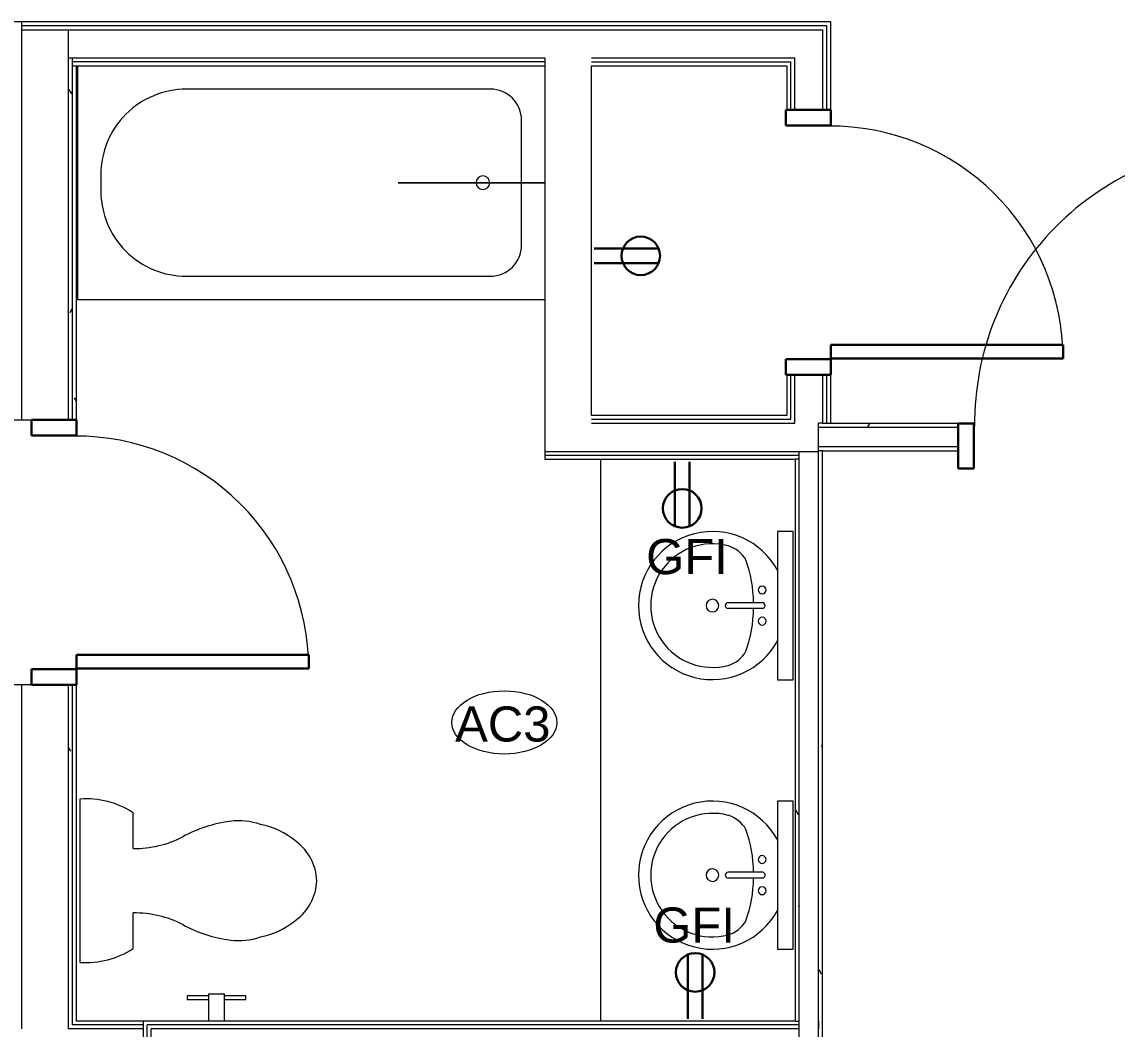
# Model space of a CAD drawing. Header units: inches. Extents: x -4688 to 1542, y -3558 to 978.
# Drawn here: x -752.6 to -612, y 600.7 to 729.9 of the extents above; entities that cross this region are included whole.
import ezdxf

# ---------------------------------------------------------------- set-up
doc = ezdxf.new("R2010")
doc.units = ezdxf.units.IN
doc.header["$MEASUREMENT"] = 0
doc.linetypes.add('IMPORT-HIDDEN', pattern=[0.5625, 0.375, -0.1875])
for name, color, linetype, lineweight in [('A-ANNO-NOTE', 131, 'Continuous', 40), ('A-DOOR', 31, 'Continuous', 18), ('A-DOOR-FRAM', 31, 'Continuous', 30), ('A-WALL', 113, 'Continuous', 18), ('A-WALL-PATT', 111, 'Continuous', 18), ('G-IMPT', 8, 'Continuous', 9), ('I-WALL', 2, 'Continuous', 18), ('P-SANR-FIXT', 6, 'Continuous', 9), ('Q-CASE', 31, 'Continuous', 9), ('Q-SPCQ', 91, 'Continuous', 9), ('Q-SPCQ-IDEN', 132, 'Continuous', 9)]:
    doc.layers.add(name, color=color, linetype=linetype, lineweight=lineweight)
doc.styles.add('Arial', font='arial.ttf', dxfattribs={"height": 4.5})
doc.styles.add('Swis721 Lt BT', font='swissl.ttf', dxfattribs={"height": 4.5})
pattern_1 = [(0, (0, 0), (15.36, 3.84), [0.634, -10.886, 0.634, -10.886, -61.44]), (0, (0, 0), (15.36, 3.84), [-23.04, 0.634, -22.406, 0.634, -10.886, -26.88]), (0, (0, 0), (15.36, 3.84), [-57.6, 0.634, -7.046, 0.634, -18.566]), (120, (5.76, 1.92), (-11.005538, 11.38215), [0.634, -10.886, 0.634, -10.886, -61.44]), (120, (5.76, 1.92), (-11.005538, 11.38215), [-23.04, 0.634, -22.406, 0.634, -10.886, -26.88]), (120, (5.76, 1.92), (-11.005538, 11.38215), [-57.6, 0.634, -7.046, 0.634, -18.566]), (240, (7.68, 9.6), (-4.354462, -15.22215), [0.634, -10.886, 0.634, -10.886, -61.44]), (240, (7.68, 9.6), (-4.354462, -15.22215), [-23.04, 0.634, -22.406, 0.634, -10.886, -26.88]), (240, (7.68, 9.6), (-4.354462, -15.22215), [-57.6, 0.634, -7.046, 0.634, -18.566])]

# ---------------------------------------------------------------- blocks, each defined once
blk = doc.blocks.new('Single Flush - D2 2_6_ X 8_-8439169-1st Floor Power _ Signal')
at = {"layer": 'A-DOOR', "lineweight": 30}
for p, q in [((13.15625, 33.8125), (13.15625, 4)), ((14.90625, 33.8125), (13.15625, 33.8125)), ((14.90625, 4), (14.90625, 33.8125)), ((13.15625, 4), (14.90625, 4))]:
    blk.add_line(p, q, dxfattribs=at)
at = {"layer": 'A-DOOR', "lineweight": 9}
blk.add_arc((14.90625, 4), 29.8125, 90, 180.5, dxfattribs=at)
at = {"layer": 'A-DOOR-FRAM'}
for p, q in [((-17, -1.75), (-17, 4)), ((-17, 4), (-15, 4)), ((-15, -1.75), (-15, 4)), ((15.000004, -1.75), (15.000004, 4)), ((15.000004, 4), (17.000004, 4)), ((17.000004, -1.75), (17.000004, 4)), ((-17, -1.75), (-15, -1.75)), ((15.000004, -1.75), (17.000004, -1.75))]:
    blk.add_line(p, q, dxfattribs=at)
blk = doc.blocks.new('Single Flush - D1 3_ X 8_-8252943-1st Floor Power _ Signal')
at = {"layer": 'A-DOOR', "lineweight": 30}
for p, q in [((16.15625, 37.5625), (16.15625, 1.75)), ((17.90625, 37.5625), (16.15625, 37.5625)), ((17.90625, 1.75), (17.90625, 37.5625)), ((16.15625, 1.75), (17.90625, 1.75))]:
    blk.add_line(p, q, dxfattribs=at)
at = {"layer": 'A-DOOR', "lineweight": 9}
blk.add_arc((17.90625, 1.75), 35.8125, 90, 180.5, dxfattribs=at)
at = {"layer": 'A-DOOR-FRAM'}
for p, q in [((-20, -4), (-20, 1.75)), ((-20, 1.75), (-18, 1.75)), ((-18, -4), (-18, 1.75)), ((18.000004, -4), (18.000004, 1.75)), ((18.000004, 1.75), (20.000004, 1.75)), ((20.000004, -4), (20.000004, 1.75)), ((-20, -4), (-18, -4)), ((18.000004, -4), (20.000004, -4))]:
    blk.add_line(p, q, dxfattribs=at)
blk = doc.blocks.new('Single Flush - D2 2_6_ X 8_-8252949-1st Floor Power _ Signal')
at = {"layer": 'A-DOOR', "lineweight": 30}
for p, q in [((13.15625, 32.625), (13.15625, 2.8125)), ((14.90625, 32.625), (13.15625, 32.625)), ((14.90625, 2.8125), (14.90625, 32.625)), ((13.15625, 2.8125), (14.90625, 2.8125))]:
    blk.add_line(p, q, dxfattribs=at)
at = {"layer": 'A-DOOR', "lineweight": 9}
blk.add_arc((14.90625, 2.8125), 29.8125, 90, 180.5, dxfattribs=at)
at = {"layer": 'A-DOOR-FRAM'}
for p, q in [((-17, -2.9375), (-17, 2.8125)), ((-17, 2.8125), (-15, 2.8125)), ((-15, -2.9375), (-15, 2.8125)), ((15.000004, -2.9375), (15.000004, 2.8125)), ((15.000004, 2.8125), (17.000004, 2.8125)), ((17.000004, -2.9375), (17.000004, 2.8125)), ((-17, -2.9375), (-15, -2.9375)), ((15.000004, -2.9375), (17.000004, -2.9375))]:
    blk.add_line(p, q, dxfattribs=at)
blk = doc.blocks.new('C-Counter Top - ADJ HEIGHT-8001768-1st Floor Power _ Signal')
at = {"layer": 'Q-CASE'}
blk.add_line((-47.26, -25), (24.81, -25), dxfattribs=at)
blk = doc.blocks.new('Sink Vanity-Round - 19_ x 19_-V31-1st Floor Power _ Signal')
at = {"layer": 'P-SANR-FIXT'}
for p, q in [((3.43, -9.73), (3.43, -5.36)), ((4.18, -9.73), (4.18, -5.36))]:
    blk.add_line(p, q, dxfattribs=at)
for centre, radius, start, end in [((3.81, -3.35), 9.5, 90, 241.8746), ((3.81, -3.35), 9.5, 298.1254, 90), ((3.81, -3.35), 7.93, 345.3071, 194.6929), ((3.81, -3.35), 0.812, 0, 180), ((3.81, -3.35), 0.812, 180, 0), ((0.05, -4.11), 4.12, 197.8096, 239.2073), ((3.81, -5.36), 0.375, 0, 180), ((7.56, -4.11), 4.12, 300.7927, 342.1904), ((3.81, 9.17), 17.81, 250.7914, 268.7933), ((3.81, 9.17), 17.81, 271.2067, 289.2086), ((1.81, -9.73), 0.5, 0, 180), ((1.81, -9.73), 0.5, 180, 0), ((3.81, -9.73), 0.375, 180, 0), ((5.81, -9.73), 0.5, 0, 180), ((5.81, -9.73), 0.5, 180, 0)]:
    blk.add_arc(centre, radius, start, end, dxfattribs=at)
blk = doc.blocks.new('Sink Vanity-Round - 19_ x 19_-V32-1st Floor Power _ Signal')
at = {"layer": 'P-SANR-FIXT'}
for p, q in [((3.43, 9.73), (3.43, 5.36)), ((4.18, 9.73), (4.18, 5.36))]:
    blk.add_line(p, q, dxfattribs=at)
for centre, radius, start, end in [((3.81, 3.35), 9.5, 118.1254, 270), ((3.81, 3.35), 9.5, 270, 61.8746), ((1.81, 9.73), 0.5, 360, 180), ((3.81, 9.73), 0.375, 360, 180), ((5.81, 9.73), 0.5, 0, 180), ((3.81, -9.17), 17.81, 91.2067, 109.2086), ((1.81, 9.73), 0.5, 180, 360), ((3.81, -9.17), 17.81, 70.7914, 88.7933), ((5.81, 9.73), 0.5, 180, 360), ((0.05, 4.11), 4.12, 120.7927, 162.1904), ((7.56, 4.11), 4.12, 17.8096, 59.2073), ((3.81, 3.35), 7.93, 165.3071, 14.6929), ((3.81, 5.36), 0.375, 180, 360), ((3.81, 3.35), 0.812, 360, 180), ((3.81, 3.35), 0.813, 180, 360)]:
    blk.add_arc(centre, radius, start, end, dxfattribs=at)
blk = doc.blocks.new('P-Toilet-Floor-3D - Floor Mount-7330913-1st Floor Power _ Signal')
at = {"layer": 'P-SANR-FIXT'}
for p, q in [((10.46, -1.47), (-10.46, -1.47)), ((-8.7, -8.31), (-4.13, -8.31)), ((4.13, -8.31), (8.7, -8.31))]:
    blk.add_line(p, q, dxfattribs=at)
for centre, radius, start, end in [((0.69, -2.25), 11.19, 176.0012, 212.8527), ((-0.69, -2.25), 11.19, 327.1473, 3.9988), ((-17.85, -8.46), 13.72, 332.9997, 0.6089), ((17.85, -8.46), 13.72, 179.3911, 207.0003), ((9.41, -22.94), 17.16, 151.2397, 172.7867), ((-9.41, -22.94), 17.16, 7.2133, 28.7603), ((0.88, -21.86), 8.56, 172.7867, 198.8936), ((-0.88, -21.86), 8.56, 341.1064, 7.2133), ((2.68, -22.72), 10.08, 190.9157, 219.9319), ((-2.68, -22.72), 10.08, 320.0681, 349.0843), ((0.18, -25.42), 6.45, 215.8378, 268.4031), ((-0.18, -25.42), 6.45, 271.5969, 324.1622)]:
    blk.add_arc(centre, radius, start, end, dxfattribs=at)
blk = doc.blocks.new('Tub-Rectangular-3D - Tub-Rectangular-3D-V55-1st Floor Power _ Signal')
at = {"layer": 'P-SANR-FIXT'}
for p, q in [((16.28, 32.81), (-43.72, 32.81)), ((16.28, 2.81), (16.28, 32.81)), ((2.28, 29.81), (-36.72, 29.81)), ((-40.72, 25.81), (-40.72, 9.81)), ((13.28, 16.81), (13.28, 18.81)), ((-36.72, 5.81), (2.28, 5.81))]:
    blk.add_line(p, q, dxfattribs=at)
for centre, radius, start, end in [((-36.72, 25.81), 4, 90, 180), ((2.28, 18.81), 11, 360, 90), ((-35.77, 17.81), 0.875, 90, 270), ((-35.77, 17.81), 0.875, 270, 90), ((2.28, 16.81), 11, 270, 0), ((-36.72, 9.81), 4, 180, 270)]:
    blk.add_arc(centre, radius, start, end, dxfattribs=at)
blk = doc.blocks.new('Mirror41 - Mirror-7339453-1st Floor Power _ Signal')
at = {"layer": 'Q-SPCQ'}
for p, q in [((-973.25, -1004.94), (-992.25, -1004.94)), ((-992.25, -1004.94), (-992.25, -1006.94)), ((-973.25, -1006.94), (-973.25, -1004.94)), ((-992.25, -1006.94), (-973.25, -1006.94))]:
    blk.add_line(p, q, dxfattribs=at)
blk = doc.blocks.new('P-Toilet_Paper_Holder - 7 1_2_x3 1_2_x7 1_4_-V111-1st Floor Power _ Signal')
at = {"layer": 'P-SANR-FIXT'}
for p, q in [((-774.79, -1223.68), (-775.29, -1223.68)), ((-775.29, -1223.68), (-775.29, -1226.43)), ((-774.79, -1226.43), (-774.79, -1223.68)), ((-775.54, -1228.43), (-775.54, -1226.43)), ((-775.54, -1226.43), (-772.04, -1226.43)), ((-772.04, -1228.43), (-775.54, -1228.43)), ((-775.29, -1228.43), (-775.29, -1231.18)), ((-774.79, -1231.18), (-774.79, -1228.43)), ((-775.29, -1231.18), (-774.79, -1231.18))]:
    blk.add_line(p, q, dxfattribs=at)
blk = doc.blocks.new('Mirror40 - Mirror-8074501-1st Floor Power _ Signal')
at = {"layer": 'Q-SPCQ'}
for p, q in [((-971.78, -1004.94), (-990.78, -1004.94)), ((-990.78, -1004.94), (-990.78, -1006.94)), ((-971.78, -1006.94), (-971.78, -1004.94)), ((-990.78, -1006.94), (-971.78, -1006.94))]:
    blk.add_line(p, q, dxfattribs=at)
blk = doc.blocks.new('Family1 - Shower head - side view_dwg-V126-1st Floor Power _ Signal')
at = {"layer": 'G-IMPT'}
for p, q in [((114.07, 0), (119.76, 0)), ((114.07, 0), (114.1, 0)), ((119.72, 0), (114.1, 0)), ((116.24, 0), (116.25, 0)), ((116.24, 0), (116.24, 0)), ((116.24, 0), (116.24, 0)), ((116.24, 0), (116.24, 0)), ((116.24, 0), (116.3, 0)), ((116.28, 0), (116.24, 0)), ((116.24, 0), (116.24, 0)), ((116.24, 0), (116.24, 0)), ((116.24, 0), (116.24, 0)), ((116.25, 0), (116.24, 0)), ((116.25, 0), (116.25, 0)), ((116.25, 0), (116.25, 0)), ((116.25, 0), (116.25, 0)), ((116.25, 0), (116.25, 0)), ((116.25, 0), (116.25, 0)), ((116.25, 0), (116.25, 0)), ((116.31, 0), (116.3, 0)), ((116.3, 0), (116.3, 0)), ((116.3, 0), (116.3, 0)), ((116.3, 0), (116.3, 0)), ((116.34, 0), (116.3, 0)), ((116.31, 0), (116.31, 0)), ((116.32, 0), (116.31, 0)), ((116.31, 0), (116.31, 0)), ((116.32, 0), (116.32, 0)), ((116.44, 0), (116.44, 0)), ((116.44, 0), (116.44, 0)), ((116.44, 0), (116.44, 0)), ((116.44, 0), (116.44, 0)), ((116.44, 0), (116.44, 0)), ((116.44, 0), (116.44, 0)), ((116.44, 0), (116.44, 0)), ((116.44, 0), (116.45, 0)), ((116.44, 0), (116.44, 0)), ((116.44, 0), (116.44, 0)), ((116.44, 0), (116.44, 0)), ((116.44, 0), (116.44, 0)), ((116.44, 0), (116.44, 0)), ((116.44, 0), (116.44, 0)), ((116.44, 0), (116.44, 0)), ((116.44, 0), (116.44, 0)), ((116.44, 0), (116.44, 0)), ((116.44, 0), (116.44, 0)), ((116.44, 0), (116.44, 0)), ((116.44, 0), (116.44, 0)), ((116.45, 0), (116.44, 0)), ((116.44, 0), (116.44, 0)), ((116.44, 0), (116.44, 0)), ((116.44, 0), (116.44, 0)), ((116.44, 0), (116.44, 0)), ((116.44, 0), (116.44, 0)), ((116.44, 0), (116.44, 0)), ((116.44, 0), (116.44, 0)), ((116.44, 0), (116.44, 0)), ((116.44, 0), (116.44, 0)), ((116.44, 0), (116.44, 0)), ((116.44, 0), (117.39, 0)), ((116.46, 0), (116.44, 0)), ((116.44, 0), (116.46, 0)), ((116.44, 0), (116.46, 0)), ((116.45, 0), (116.45, 0)), ((116.45, 0), (116.45, 0)), ((116.45, 0), (116.45, 0)), ((116.45, 0), (116.45, 0)), ((116.45, 0), (116.45, 0)), ((116.45, 0), (116.45, 0)), ((116.45, 0), (116.45, 0)), ((116.45, 0), (116.45, 0)), ((116.45, 0), (116.45, 0)), ((116.45, 0), (116.45, 0)), ((116.45, 0), (116.45, 0)), ((116.45, 0), (116.45, 0)), ((116.45, 0), (116.45, 0)), ((116.45, 0), (116.45, 0)), ((116.46, 0), (116.45, 0)), ((116.45, 0), (116.46, 0)), ((116.46, 0), (116.45, 0)), ((116.45, 0), (116.46, 0)), ((116.45, 0), (116.45, 0)), ((116.45, 0), (116.45, 0)), ((116.45, 0), (116.45, 0)), ((116.45, 0), (116.45, 0)), ((116.45, 0), (116.45, 0)), ((116.45, 0), (116.45, 0)), ((116.45, 0), (116.45, 0)), ((116.45, 0), (116.45, 0)), ((116.45, 0), (116.45, 0)), ((116.45, 0), (116.45, 0)), ((116.45, 0), (116.45, 0)), ((116.45, 0), (116.45, 0)), ((116.46, 0), (116.45, 0)), ((116.45, 0), (116.46, 0)), ((116.45, 0), (116.45, 0)), ((116.45, 0), (116.45, 0)), ((116.45, 0), (116.45, 0)), ((116.45, 0), (116.45, 0)), ((116.45, 0), (116.45, 0)), ((116.45, 0), (116.45, 0)), ((116.45, 0), (116.45, 0)), ((116.45, 0), (116.45, 0)), ((116.46, 0), (116.45, 0)), ((116.45, 0), (116.46, 0)), ((116.45, 0), (116.45, 0)), ((116.45, 0), (116.45, 0)), ((116.45, 0), (116.45, 0)), ((116.45, 0), (116.45, 0)), ((116.45, 0), (116.45, 0)), ((116.45, 0), (116.45, 0)), ((116.45, 0), (116.45, 0)), ((116.45, 0), (116.45, 0)), ((116.45, 0), (116.45, 0)), ((116.45, 0), (116.45, 0)), ((116.46, 0), (116.45, 0)), ((116.45, 0), (116.46, 0)), ((116.45, 0), (116.46, 0)), ((116.46, 0), (116.45, 0)), ((116.45, 0), (116.45, 0)), ((116.45, 0), (116.45, 0)), ((116.45, 0), (116.45, 0)), ((116.45, 0), (116.45, 0)), ((116.45, 0), (116.45, 0)), ((116.45, 0), (116.45, 0)), ((116.46, 0), (116.46, 0)), ((116.46, 0), (116.46, 0)), ((116.46, 0), (116.46, 0)), ((116.46, 0), (116.46, 0)), ((116.46, 0), (116.46, 0)), ((116.46, 0), (116.46, 0)), ((116.46, 0), (116.46, 0)), ((116.46, 0), (116.46, 0)), ((116.46, 0), (116.46, 0)), ((116.46, 0), (116.47, 0)), ((116.46, 0), (116.46, 0)), ((116.46, 0), (116.46, 0)), ((116.46, 0), (116.46, 0)), ((116.46, 0), (116.46, 0)), ((116.46, 0), (116.46, 0)), ((116.46, 0), (116.46, 0)), ((116.46, 0), (116.46, 0)), ((116.46, 0), (116.46, 0)), ((116.46, 0), (116.46, 0)), ((116.46, 0), (116.46, 0)), ((116.46, 0), (116.46, 0)), ((116.46, 0), (116.46, 0)), ((116.46, 0), (116.46, 0)), ((116.46, 0), (116.46, 0)), ((116.46, 0), (116.46, 0)), ((116.46, 0), (116.46, 0)), ((116.46, 0), (116.46, 0)), ((116.46, 0), (116.46, 0)), ((116.46, 0), (116.46, 0)), ((116.46, 0), (116.46, 0)), ((116.46, 0), (116.46, 0)), ((116.46, 0), (116.46, 0)), ((116.46, 0), (116.46, 0)), ((116.46, 0), (116.46, 0)), ((116.47, 0), (116.47, 0)), ((116.47, 0), (116.47, 0)), ((116.47, 0), (116.48, 0)), ((116.47, 0), (116.47, 0)), ((116.47, 0), (116.47, 0)), ((116.48, 0), (116.47, 0)), ((117.36, 0), (116.46, 0)), ((116.48, 0), (116.48, 0)), ((116.49, 0), (116.48, 0)), ((116.48, 0), (116.48, 0)), ((116.49, 0), (116.48, 0)), ((116.48, 0), (116.48, 0)), ((116.48, 0), (116.48, 0)), ((116.49, 0), (116.48, 0)), ((116.49, 0), (116.48, 0)), ((116.49, 0), (116.49, 0)), ((116.49, 0), (116.49, 0)), ((116.49, 0), (116.49, 0)), ((116.49, 0), (116.49, 0)), ((116.49, 0), (116.5, 0)), ((116.49, 0), (116.49, 0)), ((116.49, 0), (116.49, 0)), ((116.5, 0), (116.5, 0)), ((116.5, 0), (116.5, 0)), ((116.51, 0), (117.32, 0)), ((117.32, 0), (116.51, 0)), ((116.54, 0), (116.51, 0)), ((116.54, 0), (116.51, 0)), ((118.29, 0), (116.51, 0)), ((118.29, 0), (116.51, 0)), ((116.54, 0), (117.29, 0)), ((116.54, 0), (116.54, 0)), ((117.32, 0), (117.29, 0)), ((117.32, 0), (117.29, 0)), ((117.29, 0), (117.29, 0)), ((117.29, 0), (117.29, 0)), ((118.29, 0), (117.32, 0)), ((118.29, 0), (117.32, 0)), ((117.36, 0), (117.39, 0)), ((117.36, 0), (117.39, 0)), ((117.39, 0), (117.37, 0)), ((117.52, 0), (117.48, 0)), ((117.52, 0), (117.58, 0)), ((117.58, 0), (117.54, 0)), ((119.72, 0), (119.76, 0)), ((125.82, 0), (125.85, 0)), ((125.85, 0), (125.82, 0)), ((125.84, 0), (125.82, 0)), ((126.8, 0), (125.82, 0)), ((125.82, 0), (125.85, 0)), ((126.65, 0), (125.84, 0)), ((125.85, 0), (125.86, 0)), ((126.8, 0), (125.9, 0)), ((126.8, 0), (126.65, 0)), ((132.52, 0), (126.8, 0)), ((127.5, 0), (127.61, 0)), ((127.5, 0), (127.57, 0)), ((127.8, 0), (127.51, 0)), ((127.52, 0), (127.53, 0)), ((127.53, 0), (127.52, 0)), ((127.53, 0), (127.52, 0)), ((127.53, 0), (127.61, 0)), ((127.53, 0), (127.61, 0)), ((127.55, 0), (127.54, 0)), ((127.57, 0), (127.54, 0)), ((127.54, 0), (127.56, 0)), ((127.54, 0), (127.58, 0)), ((127.56, 0), (127.55, 0)), ((127.56, 0), (127.56, 0)), ((127.56, 0), (127.56, 0)), ((127.57, 0), (127.56, 0)), ((127.56, 0), (127.57, 0)), ((127.57, 0), (127.69, 0)), ((127.57, 0), (127.57, 0)), ((127.57, 0), (127.57, 0)), ((127.57, 0), (127.57, 0)), ((127.57, 0), (127.58, 0)), ((127.57, 0), (127.57, 0)), ((127.8, 0), (127.58, 0)), ((127.69, 0), (127.61, 0)), ((127.62, 0), (127.61, 0)), ((127.62, 0), (127.61, 0)), ((127.61, 0), (127.62, 0)), ((127.62, 0), (128.42, 0)), ((127.62, 0), (127.62, 0)), ((127.62, 0), (127.62, 0)), ((127.62, 0), (127.62, 0)), ((127.66, 0), (127.69, 0)), ((127.66, 0), (127.67, 0)), ((127.67, 0), (127.67, 0)), ((127.67, 0), (127.68, 0)), ((127.68, 0), (127.68, 0)), ((127.68, 0), (127.68, 0)), ((127.68, 0), (127.68, 0)), ((127.68, 0), (127.69, 0)), ((127.69, 0), (127.69, 0)), ((127.69, 0), (127.69, 0)), ((127.69, 0), (127.69, 0)), ((128.06, 0), (127.98, 0)), ((127.98, 0), (128.02, 0)), ((128.02, 0), (127.98, 0)), ((127.99, 0), (127.98, 0)), ((127.99, 0), (128, 0)), ((128, 0), (128.01, 0)), ((128.01, 0), (128, 0)), ((128, 0), (128, 0)), ((128.01, 0), (128.02, 0)), ((128.02, 0), (128.01, 0)), ((128.01, 0), (128.01, 0)), ((128.01, 0), (128.01, 0)), ((128.02, 0), (128.02, 0)), ((128.02, 0), (128.02, 0)), ((128.02, 0), (128.02, 0)), ((128.06, 0), (128.42, 0)), ((128.99, 0), (128.41, 0)), ((129.14, 0), (128.41, 0)), ((129.14, 0), (128.41, 0)), ((128.42, 0), (128.46, 0)), ((128.46, 0), (128.42, 0)), ((128.42, 0), (128.46, 0)), ((128.46, 0), (128.42, 0)), ((128.46, 0), (128.49, 0)), ((128.49, 0), (128.46, 0)), ((128.49, 0), (128.46, 0)), ((128.46, 0), (128.46, 0)), ((128.46, 0), (128.47, 0)), ((128.46, 0), (128.49, 0)), ((128.47, 0), (128.47, 0)), ((128.47, 0), (128.49, 0)), ((128.49, 0), (129.94, 0)), ((128.82, 0), (128.68, 0)), ((128.82, 0), (129.41, 0)), ((128.87, 0), (128.86, 0)), ((128.93, 0), (128.99, 0)), ((128.93, 0), (128.96, 0)), ((128.93, 0), (128.94, 0)), ((128.96, 0), (128.93, 0)), ((129.14, 0), (128.99, 0)), ((129.19, 0), (129.07, 0)), ((129.14, 0), (129.41, 0)), ((129.14, 0), (129.41, 0)), ((129.97, 0), (129.94, 0)), ((129.94, 0), (129.97, 0)), ((130.11, 0), (130.06, 0)), ((130.06, 0), (130.11, 0)), ((130.11, 0), (130.06, 0)), ((130.06, 0), (130.11, 0)), ((130.14, 0), (130.11, 0)), ((130.11, 0), (130.14, 0)), ((130.11, 0), (130.14, 0)), ((130.14, 0), (130.11, 0)), ((130.14, 0), (132.31, 0)), ((130.14, 0), (132.31, 0)), ((132.31, 0), (132.21, 0)), ((132.37, 0), (132.31, 0)), ((132.31, 0), (132.37, 0)), ((132.31, 0), (132.37, 0)), ((132.37, 0), (132.31, 0)), ((132.42, 0), (132.31, 0)), ((132.52, 0), (132.52, 0)), ((132.52, 0), (132.54, 0)), ((132.52, 0), (132.52, 0)), ((132.52, 0), (132.54, 0)), ((132.62, 0), (132.52, 0)), ((132.52, 0), (132.52, 0)), ((132.52, 0), (132.52, 0)), ((132.53, 0), (132.52, 0)), ((132.52, 0), (132.52, 0)), ((132.52, 0), (132.54, 0)), ((132.53, 0), (132.53, 0)), ((132.54, 0), (132.53, 0)), ((132.54, 0), (132.56, 0)), ((132.54, 0), (132.56, 0)), ((132.55, 0), (132.54, 0)), ((132.54, 0), (132.56, 0)), ((132.56, 0), (132.55, 0)), ((132.56, 0), (132.59, 0)), ((132.56, 0), (132.58, 0)), ((132.57, 0), (132.56, 0)), ((132.56, 0), (132.58, 0)), ((132.58, 0), (132.57, 0)), ((132.58, 0), (132.59, 0)), ((132.59, 0), (132.58, 0)), ((132.58, 0), (132.59, 0)), ((132.59, 0), (132.59, 0)), ((132.59, 0), (132.63, 0)), ((132.59, 0), (132.63, 0)), ((132.6, 0), (132.59, 0)), ((132.59, 0), (132.63, 0)), ((132.62, 0), (132.6, 0)), ((132.61, 0), (132.67, 0)), ((132.67, 0), (132.61, 0)), ((132.62, 0), (132.76, 0)), ((132.63, 0), (132.67, 0)), ((132.63, 0), (132.67, 0)), ((132.63, 0), (132.67, 0)), ((132.67, 0), (132.71, 0)), ((132.67, 0), (132.71, 0)), ((132.67, 0), (132.71, 0)), ((132.71, 0), (132.76, 0)), ((132.71, 0), (132.76, 0)), ((132.71, 0), (132.76, 0)), ((114.07, 0), (119.76, 0)), ((116.24, 0), (116.24, 0)), ((116.24, 0), (116.24, 0)), ((116.32, 0), (116.31, 0)), ((116.44, 0), (116.44, 0)), ((116.44, 0), (116.44, 0)), ((116.44, 0), (116.44, 0)), ((116.44, 0), (116.44, 0)), ((116.44, 0), (116.44, 0)), ((116.45, 0), (116.44, 0)), ((116.45, 0), (116.45, 0)), ((116.45, 0), (116.45, 0)), ((116.45, 0), (116.45, 0)), ((116.45, 0), (116.45, 0)), ((116.45, 0), (116.45, 0)), ((116.45, 0), (116.45, 0)), ((116.45, 0), (116.45, 0)), ((116.46, 0), (116.46, 0)), ((116.46, 0), (116.46, 0)), ((116.46, 0), (116.46, 0)), ((116.46, 0), (116.46, 0)), ((116.47, 0), (116.46, 0)), ((116.46, 0), (116.47, 0)), ((116.46, 0), (116.46, 0)), ((116.47, 0), (116.47, 0)), ((116.47, 0), (116.48, 0)), ((116.47, 0), (116.47, 0)), ((116.47, 0), (116.47, 0)), ((116.47, 0), (116.47, 0)), ((116.48, 0), (116.48, 0)), ((116.49, 0), (116.5, 0)), ((116.49, 0), (116.49, 0)), ((116.49, 0), (116.49, 0)), ((117.32, 0), (116.51, 0)), ((117.1, 0), (116.72, 0)), ((125.89, 0), (125.82, 0)), ((125.82, 0), (125.89, 0)), ((125.9, 0), (125.82, 0)), ((125.82, 0), (125.9, 0)), ((127.5, 0), (125.89, 0)), ((125.89, 0), (127.61, 0)), ((127.51, 0), (125.9, 0)), ((132.52, 0), (126.8, 0)), ((127.53, 0), (127.52, 0)), ((127.52, 0), (127.53, 0)), ((127.52, 0), (127.53, 0)), ((127.53, 0), (127.52, 0)), ((127.53, 0), (127.61, 0)), ((127.61, 0), (127.53, 0)), ((127.61, 0), (127.53, 0)), ((127.53, 0), (127.61, 0)), ((127.62, 0), (127.61, 0)), ((127.61, 0), (127.62, 0)), ((127.62, 0), (127.98, 0)), ((127.98, 0), (127.62, 0)), ((127.62, 0), (127.98, 0)), ((128.41, 0), (127.8, 0)), ((128.46, 0), (128.49, 0)), ((128.49, 0), (128.46, 0)), ((128.46, 0), (128.49, 0)), ((128.93, 0), (128.49, 0)), ((128.93, 0), (128.49, 0)), ((128.49, 0), (129.94, 0)), ((129.94, 0), (128.99, 0)), ((129.14, 0), (129.14, 0)), ((129.41, 0), (132.52, 0)), ((129.41, 0), (132.52, 0)), ((129.94, 0), (129.97, 0)), ((129.94, 0), (129.97, 0)), ((130.11, 0), (130.14, 0)), ((130.11, 0), (130.14, 0)), ((132.31, 0), (130.14, 0)), ((130.14, 0), (132.31, 0)), ((132.37, 0), (132.91, 0)), ((132.37, 0), (132.91, 0)), ((132.62, 0), (132.91, 0)), ((132.62, 0), (132.91, 0)), ((132.67, 0), (132.91, 0)), ((132.91, 0), (132.67, 0)), ((132.91, 0), (132.76, 0)), ((132.91, 0), (132.76, 0))]:
    blk.add_line(p, q, dxfattribs=at)
at = {"layer": 'G-IMPT', "flags": 128}
for points in [[(116.69, 0), (116.43, 0), (116.24, 0)], [(116.24, 0), (116.57, 0), (116.69, 0)], [(116.28, 0), (116.3, 0), (116.42, 0), (116.92, 0), (116.91, 0), (116.29, 0)], [(117.52, 0), (117.32, 0), (116.92, 0), (116.91, 0), (116.5, 0), (116.3, 0)], [(116.34, 0), (116.92, 0), (117.29, 0), (117.4, 0), (117.4, 0), (117.48, 0), (117.4, 0), (117.39, 0), (117.29, 0), (116.91, 0), (116.92, 0), (116.54, 0), (116.43, 0), (116.43, 0), (116.34, 0)], [(116.72, 0), (116.52, 0), (116.44, 0)], [(116.46, 0), (116.46, 0), (116.45, 0), (116.45, 0), (116.45, 0), (116.45, 0), (116.46, 0), (116.46, 0), (116.47, 0), (116.46, 0), (116.46, 0), (116.45, 0)], [(116.46, 0), (116.5, 0), (116.52, 0), (116.78, 0), (116.52, 0), (116.5, 0), (116.46, 0)], [(116.78, 0), (117.05, 0), (117.31, 0), (117.33, 0), (117.37, 0), (117.33, 0), (117.33, 0), (117.31, 0), (117.05, 0)], [(116.92, 0), (117.41, 0), (117.52, 0), (117.54, 0), (117.52, 0), (117.41, 0), (116.92, 0)], [(117.39, 0), (117.31, 0), (117.1, 0)], [(117.14, 0), (117.25, 0), (117.58, 0)], [(117.58, 0), (117.4, 0), (117.14, 0)], [(127.66, 0), (127.61, 0), (125.89, 0), (125.85, 0)], [(125.85, 0), (125.87, 0), (125.89, 0)], [(127.5, 0), (125.9, 0), (125.89, 0), (125.9, 0), (127.5, 0), (127.51, 0), (127.52, 0), (127.53, 0), (127.51, 0)], [(127.53, 0), (127.54, 0), (127.54, 0)], [(128.99, 0), (129.94, 0), (128.99, 0), (128.93, 0), (128.49, 0), (128.93, 0)], [(132.52, 0), (129.41, 0), (129.41, 0)], [(129.41, 0), (132.19, 0), (132.2, 0), (132.21, 0)], [(132.42, 0), (132.42, 0), (132.44, 0), (132.52, 0)], [(132.91, 0), (132.67, 0), (132.64, 0), (132.61, 0)], [(116.24, 0), (116.24, 0), (116.24, 0)], [(116.28, 0), (116.4, 0), (116.69, 0), (117.13, 0)], [(116.31, 0), (116.3, 0), (116.3, 0)], [(116.3, 0), (116.3, 0), (116.32, 0)], [(116.3, 0), (116.32, 0), (116.32, 0), (116.32, 0)], [(116.32, 0), (116.32, 0), (116.3, 0), (116.3, 0), (116.3, 0)], [(116.3, 0), (116.3, 0), (116.31, 0), (116.32, 0), (116.32, 0)], [(116.91, 0), (116.92, 0), (117.17, 0), (117.43, 0), (117.48, 0), (117.52, 0), (117.48, 0), (117.43, 0), (117.17, 0), (116.91, 0), (116.3, 0), (116.35, 0), (116.4, 0), (116.66, 0), (116.91, 0), (116.92, 0)], [(116.44, 0), (116.44, 0), (116.44, 0)], [(116.44, 0), (116.44, 0), (116.44, 0), (116.44, 0)], [(116.44, 0), (116.45, 0), (116.44, 0)], [(116.44, 0), (116.44, 0), (116.44, 0)], [(116.44, 0), (116.44, 0), (116.44, 0), (116.45, 0), (116.44, 0), (116.44, 0)], [(116.45, 0), (116.45, 0), (116.46, 0), (116.46, 0)], [(116.47, 0), (116.47, 0), (116.47, 0), (116.47, 0)], [(116.48, 0), (116.49, 0), (116.49, 0)], [(117.54, 0), (117.43, 0), (117.13, 0)], [(127.98, 0), (127.62, 0), (127.62, 0), (127.61, 0)], [(127.61, 0), (127.62, 0), (127.62, 0), (127.98, 0)], [(127.62, 0), (127.98, 0), (128.02, 0), (128.06, 0)], [(128.06, 0), (128.02, 0), (127.98, 0)], [(128.61, 0), (128.41, 0), (128.61, 0), (128.68, 0), (128.81, 0), (128.87, 0)], [(128.46, 0), (128.49, 0), (128.93, 0)], [(128.68, 0), (128.66, 0), (128.61, 0)], [(128.93, 0), (128.96, 0), (128.99, 0)], [(128.99, 0), (128.96, 0), (128.93, 0)], [(132.52, 0), (131.06, 0), (129.41, 0)], [(132.31, 0), (132.34, 0), (132.36, 0), (132.37, 0)], [(132.31, 0), (132.34, 0), (132.36, 0), (132.37, 0)], [(132.52, 0), (132.54, 0), (132.55, 0), (132.62, 0)], [(132.62, 0), (132.54, 0), (132.54, 0), (132.52, 0)], [(132.61, 0), (132.64, 0), (132.67, 0)]]:
    blk.add_lwpolyline(points, dxfattribs=at)
for points in [[(116.46, 0), (116.51, 0)], [(117.36, 0), (117.32, 0)], [(118.29, 0), (132.25, 0), (132.61, 0), (132.25, 0)], [(118.29, 0), (132.25, 0), (132.61, 0), (132.25, 0)], [(127.61, 0), (127.53, 0)], [(127.8, 0), (128.41, 0)], [(128.93, 0), (128.49, 0)], [(129.98, 0), (130.06, 0)], [(129.98, 0), (130.06, 0)], [(116.51, 0), (116.52, 0)], [(117.32, 0), (117.31, 0)], [(127.62, 0), (128.42, 0)], [(128.42, 0), (128.06, 0), (127.98, 0), (128.06, 0)], [(129.98, 0), (129.97, 0)], [(129.98, 0), (129.97, 0)], [(132.91, 0), (132.37, 0)], [(132.91, 0), (132.37, 0)], [(132.91, 0), (132.67, 0)]]:
    blk.add_lwpolyline(points, close=True, dxfattribs=at)
at = {"layer": 'G-IMPT'}
for points, knots in [([(116.3, 0), (116.3, 0), (116.3, 0), (116.3, 0), (116.3, 0), (116.3, 0), (116.3, 0), (116.3, 0), (116.3, 0), (116.3, 0), (116.3, 0), (116.3, 0), (116.3, 0), (116.3, 0), (116.3, 0), (116.3, 0), (116.3, 0)], [0, 0, 0, 0, 0.2, 0.3, 0.35, 0.4, 0.45, 0.5, 0.55, 0.6, 0.7, 0.75, 0.8, 0.85, 0.9, 1, 1, 1, 1]), ([(116.3, 0), (116.3, 0), (116.3, 0), (116.3, 0), (116.3, 0), (116.3, 0), (116.3, 0), (116.3, 0), (116.3, 0), (116.3, 0), (116.3, 0), (116.3, 0), (116.3, 0), (116.3, 0), (116.3, 0), (116.3, 0), (116.3, 0)], [0, 0, 0, 0, 0.2, 0.3, 0.35, 0.4, 0.45, 0.5, 0.55, 0.6, 0.7, 0.75, 0.8, 0.85, 0.9, 1, 1, 1, 1]), ([(116.3, 0), (116.3, 0), (116.3, 0), (116.3, 0), (116.3, 0), (116.3, 0), (116.3, 0), (116.3, 0), (116.3, 0), (116.3, 0), (116.3, 0)], [0, 0, 0, 0, 0.1, 0.2, 0.25, 0.3, 0.35, 0.4, 0.45, 0.5, 0.5, 0.5, 0.5]), ([(116.3, 0), (116.3, 0), (116.3, 0), (116.3, 0), (116.3, 0), (116.3, 0), (116.3, 0), (116.3, 0), (116.3, 0), (116.3, 0), (116.3, 0)], [0, 0, 0, 0, 0.1, 0.2, 0.25, 0.3, 0.35, 0.4, 0.45, 0.5, 0.5, 0.5, 0.5]), ([(116.32, 0), (116.32, 0), (116.32, 0), (116.32, 0), (116.32, 0), (116.32, 0), (116.32, 0), (116.32, 0), (116.32, 0), (116.32, 0), (116.32, 0), (116.32, 0), (116.32, 0), (116.32, 0), (116.32, 0), (116.32, 0), (116.32, 0), (116.32, 0), (116.32, 0), (116.32, 0)], [0, 0, 0, 0, 0.1, 0.2, 0.25, 0.3, 0.35, 0.4, 0.45, 0.5, 0.55, 0.6, 0.7, 0.75, 0.8, 0.85, 0.9, 0.95, 1, 1, 1, 1]), ([(116.32, 0), (116.32, 0), (116.32, 0), (116.32, 0), (116.32, 0), (116.32, 0), (116.32, 0), (116.32, 0), (116.32, 0), (116.32, 0), (116.32, 0), (116.32, 0), (116.32, 0), (116.32, 0), (116.32, 0), (116.32, 0), (116.32, 0)], [0, 0, 0, 0, 0.2, 0.3, 0.35, 0.4, 0.45, 0.5, 0.55, 0.6, 0.7, 0.75, 0.8, 0.85, 0.9, 1, 1, 1, 1]), ([(116.32, 0), (116.32, 0), (116.32, 0), (116.32, 0), (116.32, 0), (116.32, 0), (116.32, 0), (116.32, 0), (116.32, 0), (116.32, 0), (116.32, 0), (116.32, 0), (116.32, 0), (116.32, 0), (116.32, 0), (116.32, 0), (116.32, 0)], [0, 0, 0, 0, 0.2, 0.3, 0.35, 0.4, 0.45, 0.5, 0.55, 0.6, 0.7, 0.75, 0.8, 0.85, 0.9, 1, 1, 1, 1]), ([(116.32, 0), (116.32, 0), (116.32, 0), (116.32, 0), (116.32, 0), (116.32, 0), (116.32, 0), (116.32, 0), (116.32, 0), (116.32, 0), (116.32, 0), (116.32, 0), (116.32, 0), (116.32, 0), (116.32, 0), (116.32, 0), (116.32, 0), (116.32, 0), (116.32, 0), (116.32, 0)], [0, 0, 0, 0, 0.1, 0.2, 0.25, 0.3, 0.35, 0.4, 0.45, 0.5, 0.55, 0.6, 0.7, 0.75, 0.8, 0.85, 0.9, 0.95, 1, 1, 1, 1]), ([(116.38, 0), (116.38, 0), (116.38, 0), (116.38, 0), (116.38, 0), (116.38, 0), (116.38, 0), (116.38, 0), (116.38, 0), (116.38, 0), (116.38, 0), (116.37, 0), (116.37, 0), (116.36, 0), (116.36, 0), (116.35, 0), (116.35, 0), (116.34, 0), (116.34, 0), (116.34, 0), (116.33, 0), (116.33, 0), (116.33, 0), (116.33, 0), (116.33, 0), (116.33, 0), (116.33, 0), (116.33, 0), (116.33, 0), (116.33, 0), (116.33, 0), (116.33, 0), (116.33, 0), (116.33, 0), (116.33, 0)], [0, 0, 0, 0, 0.021739, 0.043478, 0.065217, 0.086957, 0.108696, 0.130435, 0.173913, 0.217391, 0.26087, 0.304348, 0.347826, 0.391304, 0.434783, 0.478261, 0.521739, 0.565217, 0.608696, 0.652174, 0.695652, 0.73913, 0.782609, 0.826087, 0.869565, 0.891304, 0.913043, 0.934783, 0.945652, 0.956522, 0.967391, 0.978261, 0.98913, 1, 1, 1, 1]), ([(116.37, 0), (116.37, 0), (116.37, 0), (116.37, 0), (116.37, 0), (116.37, 0), (116.37, 0), (116.37, 0), (116.37, 0), (116.37, 0), (116.37, 0), (116.36, 0), (116.36, 0), (116.36, 0), (116.35, 0), (116.35, 0), (116.34, 0), (116.34, 0), (116.34, 0), (116.34, 0), (116.33, 0), (116.33, 0), (116.33, 0), (116.33, 0), (116.33, 0), (116.33, 0), (116.33, 0), (116.33, 0), (116.33, 0), (116.33, 0), (116.33, 0)], [0, 0, 0, 0, 0.02381, 0.047619, 0.071429, 0.095238, 0.142857, 0.190476, 0.238095, 0.285714, 0.333333, 0.380952, 0.428571, 0.47619, 0.52381, 0.571429, 0.619048, 0.666667, 0.714286, 0.761905, 0.809524, 0.857143, 0.904762, 0.928571, 0.940476, 0.952381, 0.964286, 0.97619, 0.988095, 1, 1, 1, 1]), ([(116.33, 0), (116.33, 0), (116.33, 0), (116.33, 0), (116.33, 0), (116.33, 0), (116.33, 0), (116.33, 0), (116.33, 0), (116.33, 0), (116.33, 0), (116.33, 0), (116.33, 0), (116.33, 0), (116.33, 0), (116.34, 0), (116.34, 0), (116.34, 0), (116.34, 0), (116.34, 0), (116.35, 0), (116.35, 0), (116.36, 0), (116.36, 0), (116.36, 0), (116.37, 0), (116.37, 0), (116.37, 0), (116.37, 0), (116.37, 0), (116.37, 0), (116.37, 0), (116.37, 0), (116.37, 0), (116.37, 0), (116.37, 0), (116.37, 0), (116.37, 0)], [0, 0, 0, 0, 0.01, 0.02, 0.03, 0.04, 0.05, 0.06, 0.08, 0.1, 0.12, 0.16, 0.2, 0.24, 0.28, 0.32, 0.36, 0.4, 0.44, 0.48, 0.52, 0.56, 0.6, 0.64, 0.68, 0.72, 0.76, 0.8, 0.84, 0.88, 0.92, 0.94, 0.96, 0.97, 0.98, 0.99, 1, 1, 1, 1]), ([(116.33, 0), (116.33, 0), (116.33, 0), (116.33, 0), (116.33, 0), (116.33, 0), (116.33, 0), (116.33, 0), (116.33, 0), (116.33, 0), (116.33, 0), (116.33, 0), (116.33, 0), (116.34, 0), (116.34, 0), (116.34, 0), (116.35, 0), (116.35, 0), (116.36, 0), (116.36, 0), (116.37, 0), (116.37, 0), (116.38, 0), (116.38, 0), (116.38, 0), (116.38, 0), (116.38, 0), (116.38, 0), (116.38, 0), (116.38, 0), (116.38, 0), (116.38, 0), (116.38, 0), (116.38, 0), (116.38, 0), (116.38, 0)], [0, 0, 0, 0, 0.01087, 0.021739, 0.032609, 0.043478, 0.065217, 0.086957, 0.130435, 0.173913, 0.217391, 0.26087, 0.304348, 0.347826, 0.391304, 0.434783, 0.478261, 0.521739, 0.565217, 0.608696, 0.652174, 0.695652, 0.73913, 0.782609, 0.826087, 0.869565, 0.891304, 0.913043, 0.934783, 0.945652, 0.956522, 0.967391, 0.978261, 0.98913, 1, 1, 1, 1]), ([(116.91, 0), (116.89, 0), (116.86, 0), (116.82, 0), (116.79, 0), (116.77, 0), (116.75, 0), (116.73, 0), (116.72, 0), (116.71, 0), (116.7, 0), (116.69, 0), (116.69, 0), (116.69, 0), (116.69, 0)], [0, 0, 0, 0, 0.250083, 0.375128, 0.500168, 0.625194, 0.687715, 0.750232, 0.812736, 0.8752, 0.906454, 0.937688, 0.968878, 1, 1, 1, 1]), ([(116.69, 0), (116.69, 0), (116.69, 0), (116.69, 0), (116.7, 0), (116.71, 0), (116.72, 0), (116.73, 0), (116.75, 0), (116.77, 0), (116.79, 0), (116.82, 0), (116.86, 0), (116.89, 0), (116.91, 0)], [0, 0, 0, 0, 0.030973, 0.062142, 0.093379, 0.124637, 0.187124, 0.249642, 0.312168, 0.374698, 0.499749, 0.624809, 0.749872, 1, 1, 1, 1]), ([(116.78, 0), (116.78, 0), (116.77, 0), (116.75, 0), (116.74, 0), (116.73, 0), (116.73, 0), (116.72, 0), (116.72, 0)], [0, 0, 0, 0, 0.250895, 0.501694, 0.627133, 0.752503, 0.877526, 1, 1, 1, 1]), ([(117.14, 0), (117.14, 0), (117.14, 0), (117.13, 0), (117.13, 0), (117.12, 0), (117.11, 0), (117.1, 0), (117.08, 0), (117.06, 0), (117.04, 0), (117.01, 0), (116.97, 0), (116.94, 0), (116.92, 0)], [0, 0, 0, 0, 0.031125, 0.062316, 0.093551, 0.124804, 0.187268, 0.249772, 0.312288, 0.374809, 0.499834, 0.624874, 0.749918, 1, 1, 1, 1]), ([(116.92, 0), (116.94, 0), (116.97, 0), (117.01, 0), (117.03, 0), (117.06, 0), (117.08, 0), (117.09, 0), (117.11, 0), (117.12, 0), (117.13, 0), (117.13, 0), (117.14, 0), (117.14, 0), (117.14, 0)], [0, 0, 0, 0, 0.250126, 0.375189, 0.500248, 0.625297, 0.687827, 0.750353, 0.81287, 0.875357, 0.906614, 0.937851, 0.96902, 1, 1, 1, 1]), ([(117.1, 0), (117.1, 0), (117.1, 0), (117.09, 0), (117.09, 0), (117.07, 0), (117.06, 0), (117.05, 0), (117.05, 0)], [0, 0, 0, 0, 0.122474, 0.247497, 0.372867, 0.498306, 0.749105, 1, 1, 1, 1]), ([(127.51, 0), (127.52, 0), (127.53, 0), (127.54, 0), (127.55, 0), (127.56, 0), (127.56, 0), (127.57, 0), (127.57, 0), (127.57, 0), (127.58, 0), (127.58, 0), (127.58, 0), (127.58, 0), (127.58, 0), (127.58, 0), (127.58, 0), (127.58, 0), (127.58, 0), (127.58, 0), (127.58, 0), (127.58, 0)], [0, 0, 0, 0, 0.194032, 0.381185, 0.553778, 0.632598, 0.705425, 0.771554, 0.830284, 0.881003, 0.923248, 0.941054, 0.956575, 0.969765, 0.9806, 0.989062, 0.995129, 0.997258, 0.998782, 0.999696, 1, 1, 1, 1]), ([(127.98, 0), (127.98, 0), (127.98, 0), (127.98, 0), (127.98, 0), (127.98, 0), (127.98, 0), (127.98, 0), (127.98, 0), (127.98, 0), (127.98, 0), (127.98, 0)], [0.95454545, 0.95454545, 0.95454545, 0.95454545, 0.95678676, 0.9698708, 0.9806208, 0.98901886, 0.9950481, 0.99717015, 0.99869613, 0.99962918, 1, 1, 1, 1]), ([(127.98, 0), (127.98, 0), (127.98, 0), (127.98, 0), (127.98, 0), (127.98, 0), (127.98, 0), (127.98, 0), (127.98, 0), (127.98, 0), (127.98, 0), (127.98, 0)], [0.95454545, 0.95454545, 0.95454545, 0.95454545, 0.95678927, 0.96987274, 0.98062216, 0.98901969, 0.9950485, 0.99717038, 0.99869623, 0.99962921, 1, 1, 1, 1]), ([(127.98, 0), (127.98, 0), (127.98, 0), (127.98, 0), (127.98, 0), (127.98, 0), (127.98, 0), (127.98, 0), (127.98, 0), (127.98, 0), (127.98, 0), (127.98, 0)], [0.95454545, 0.95454545, 0.95454545, 0.95454545, 0.95678905, 0.96987255, 0.98062201, 0.98901959, 0.99504845, 0.99717035, 0.99869622, 0.9996292, 1, 1, 1, 1]), ([(128.06, 0), (128.06, 0), (128.06, 0), (128.06, 0), (128.06, 0), (128.06, 0), (128.06, 0), (128.06, 0), (128.06, 0), (128.06, 0), (128.06, 0), (128.06, 0)], [0.95454545, 0.95454545, 0.95454545, 0.95454545, 0.95678927, 0.96987274, 0.98062216, 0.98901969, 0.9950485, 0.99717038, 0.99869623, 0.99962921, 1, 1, 1, 1]), ([(128.82, 0), (128.82, 0), (128.82, 0), (128.82, 0), (128.82, 0), (128.83, 0), (128.83, 0), (128.84, 0), (128.86, 0), (128.88, 0), (128.91, 0), (128.94, 0), (128.96, 0), (128.97, 0)], [0, 0, 0, 0, 0.004058, 0.016221, 0.036474, 0.064783, 0.1011, 0.145369, 0.257441, 0.400177, 0.572488, 0.773074, 1, 1, 1, 1]), ([(128.97, 0), (128.96, 0), (128.95, 0), (128.93, 0), (128.91, 0), (128.89, 0), (128.88, 0), (128.87, 0)], [0, 0, 0, 0, 0.272585, 0.528748, 0.769567, 0.885766, 1, 1, 1, 1]), ([(128.87, 0), (128.88, 0), (128.92, 0), (128.96, 0), (128.99, 0)], [0, 0, 0, 0, 0.235711, 1, 1, 1, 1]), ([(128.97, 0), (128.98, 0), (129.01, 0), (129.05, 0), (129.07, 0)], [0, 0, 0, 0, 0.231855, 1, 1, 1, 1]), ([(129.07, 0), (129.07, 0), (129.06, 0), (129.05, 0), (129.04, 0), (129.03, 0), (129.02, 0), (129, 0), (129, 0), (128.99, 0)], [0, 0, 0, 0, 0.296363, 0.432541, 0.560066, 0.679433, 0.791585, 0.89787, 1, 1, 1, 1]), ([(129.14, 0), (129.18, 0), (129.28, 0), (129.37, 0), (129.41, 0)], [0, 0, 0, 0, 0.491859, 1, 1, 1, 1]), ([(129.19, 0), (129.19, 0), (129.19, 0), (129.18, 0), (129.18, 0), (129.17, 0), (129.16, 0), (129.16, 0), (129.15, 0), (129.14, 0), (129.14, 0)], [0, 0, 0, 0, 0.171628, 0.331085, 0.476873, 0.608107, 0.724824, 0.827712, 0.918452, 1, 1, 1, 1]), ([(129.19, 0), (129.23, 0), (129.3, 0), (129.38, 0), (129.41, 0)], [0, 0, 0, 0, 0.491067, 1, 1, 1, 1])]:
    blk.add_open_spline(points, degree=3, knots=knots, dxfattribs=at)
at = {"layer": 'G-IMPT', "linetype": 'IMPORT-HIDDEN'}
for points, knots in [([(132.19, 0), (132.19, 0), (132.19, 0), (132.2, 0), (132.22, 0), (132.24, 0), (132.28, 0), (132.3, 0), (132.31, 0)], [0, 0, 0, 0, 0.090901, 0.272721, 0.454541, 0.63636, 0.81818, 1, 1, 1, 1]), ([(132.31, 0), (132.33, 0), (132.35, 0), (132.38, 0), (132.41, 0), (132.43, 0), (132.44, 0), (132.44, 0), (132.44, 0)], [0, 0, 0, 0, 0.181817, 0.363633, 0.54545, 0.727266, 0.909083, 1, 1, 1, 1])]:
    blk.add_open_spline(points, degree=3, knots=knots, dxfattribs=at)
blk = doc.blocks.new('Family1 - Family1-V127-1st Floor Power _ Signal')
at = {"extrusion": (0, 0, -1), "zscale": -1}
blk.add_blockref('Family1 - Shower head - side view_dwg-V126-1st Floor Power _ Signal', (-132.91, 0), dxfattribs=at)
blk = doc.blocks.new('Appliance_Specialty Equipment Tag - Standard-3515593-1st Floor Power _ Signal')
at = {"layer": 'Q-SPCQ-IDEN'}
blk.add_ellipse((-0.0499, 0.0037), major_axis=(-0.1406, 0), ratio=0.600473, dxfattribs=at)

msp = doc.modelspace()

# ---------------------------------------------------------------- hatches: boundary and pattern name
at = {"layer": 'A-WALL-PATT', "lineweight": 9}
h = msp.add_hatch(dxfattribs=at)
h.set_pattern_fill('FP_1', color=256, style=0, pattern_type=2)
h.set_pattern_definition(pattern_1)
h.paths.add_polyline_path([(-746.07, 601.22), (-746.07, 644.84), (-746.57, 644.84), (-746.57, 601.22)], flags=0)
h.paths.add_polyline_path([(-746.07, 678.84), (-746.07, 725.25), (-746.57, 725.25), (-746.57, 678.84)], flags=0)
h = msp.add_hatch(dxfattribs=at)
h.set_pattern_fill('FP_1', color=256, style=0, pattern_type=2)
h.set_pattern_definition(pattern_1)
h.paths.add_polyline_path([(-745.57, 601.72), (-745.57, 644.84), (-746.07, 644.84), (-746.07, 601.72)], flags=0)
h.paths.add_polyline_path([(-745.57, 678.84), (-745.57, 724.25), (-746.07, 724.25), (-746.07, 678.84)], flags=0)
h = msp.add_hatch(dxfattribs=at)
h.set_pattern_fill('FP_1', color=256, style=0, pattern_type=2)
h.set_pattern_definition(pattern_1)
h.paths.add_polyline_path([(-649.82, 601.72), (-649.82, 674.85), (-650.32, 674.85), (-650.32, 601.72)], flags=0)
h.paths.add_polyline_path([(-650.32, 677.85), (-649.82, 677.85), (-649.82, 678.41), (-650.32, 678.41)], flags=0)
h = msp.add_hatch(dxfattribs=at)
h.set_pattern_fill('FP_1', color=256, style=0, pattern_type=2)
h.set_pattern_definition(pattern_1)
h.paths.add_polyline_path([(-590.07, 677.85), (-590.07, 678.35), (-592.39, 678.35), (-592.39, 677.85)], flags=0)
h.paths.add_polyline_path([(-636.45, 677.85), (-632.39, 677.85), (-632.39, 678.35), (-649.82, 678.35), (-649.82, 677.85)], flags=0)
h = msp.add_hatch(dxfattribs=at)
h.set_pattern_fill('FP_1', color=256, style=0, pattern_type=2)
h.set_pattern_definition(pattern_1)
h.paths.add_polyline_path([(-653.32, 601.72), (-652.82, 601.72), (-652.82, 673.79), (-653.32, 673.79), (-653.32, 616.47)], flags=0)
h = msp.add_hatch(dxfattribs=at)
h.set_pattern_fill('FP_1', color=256, style=0, pattern_type=2)
h.set_pattern_definition(pattern_1)
h.paths.add_polyline_path([(-736.98, 601.22), (-736.98, 601.72), (-746.07, 601.72), (-746.07, 601.22), (-743.53, 601.22)], flags=0)
h.paths.add_polyline_path([(-753.07, 601.22), (-753.07, 601.72), (-772.98, 601.72), (-772.98, 601.22), (-770.3, 601.22)], flags=0)
h = msp.add_hatch(dxfattribs=at)
h.set_pattern_fill('FP_1', color=256, style=0, pattern_type=2)
h.set_pattern_definition(pattern_1)
h.paths.add_polyline_path([(-649.82, 351.69), (-649.82, 419.95), (-650.32, 419.95), (-650.32, 351.69)], flags=0)
h.paths.add_polyline_path([(-650.32, 441.95), (-649.82, 441.95), (-649.82, 454), (-650.32, 454)], flags=0)
h.paths.add_polyline_path([(-649.82, 494), (-649.82, 601.72), (-650.32, 601.72), (-650.32, 494)], flags=0)
h = msp.add_hatch(dxfattribs=at)
h.set_pattern_fill('FP_1', color=256, style=0, pattern_type=2)
h.set_pattern_definition(pattern_1)
h.paths.add_polyline_path([(-736.98, 600.72), (-736.98, 601.22), (-746.57, 601.22), (-746.57, 600.72), (-743.53, 600.72)], flags=0)
h.paths.add_polyline_path([(-752.57, 600.72), (-752.57, 601.22), (-772.98, 601.22), (-772.98, 600.72), (-770.3, 600.72)], flags=0)

# ---------------------------------------------------------------- linework, layer by layer
at = {"layer": 'A-ANNO-NOTE', "lineweight": 30}
for p, q in [((-679.12, 700.83), (-670.86, 700.83)), ((-679.12, 698.91), (-670.86, 698.91)), ((-668.78, 673.46), (-668.78, 665.2)), ((-666.87, 673.46), (-666.87, 665.2)), ((-667.12, 601.98), (-667.12, 610.24)), ((-665.2, 601.98), (-665.2, 610.24))]:
    msp.add_line(p, q, dxfattribs=at)
for centre, radius in [((-673.14, 699.87), 2.47), ((-667.82, 667.48), 2.48), ((-666.16, 607.96), 2.48)]:
    msp.add_circle(centre, radius, dxfattribs=at)
at = {"layer": 'A-WALL'}
for p, q in [((-752.57, 678.84), (-752.57, 729.87)), ((-649.26, 729.37), (-752.57, 729.37)), ((-752.57, 728.87), (-649.76, 728.87)), ((-746.57, 678.84), (-746.57, 728.87)), ((-649.76, 718.6), (-649.76, 728.87)), ((-649.26, 718.6), (-649.26, 729.37)), ((-746.57, 725.25), (-685.45, 725.25)), ((-746.07, 678.84), (-746.07, 725.25)), ((-685.45, 724.75), (-746.07, 724.75)), ((-746.07, 724.25), (-745.57, 724.25)), ((-685.45, 725.25), (-685.45, 673.79)), ((-679.45, 725.25), (-653.38, 725.25)), ((-679.45, 724.75), (-653.88, 724.75)), ((-679.45, 679.41), (-679.45, 724.25)), ((-653.88, 718.6), (-653.88, 724.75)), ((-653.38, 718.6), (-653.38, 725.25)), ((-653.88, 678.91), (-653.88, 684.6)), ((-653.38, 678.41), (-653.38, 684.6)), ((-649.76, 678.35), (-649.76, 684.6)), ((-649.26, 678.35), (-649.26, 684.6)), ((-679.45, 678.91), (-653.88, 678.91)), ((-679.45, 678.41), (-653.38, 678.41)), ((-650.32, 494), (-650.32, 678.41)), ((-649.82, 678.41), (-650.32, 678.41)), ((-632.39, 677.85), (-650.32, 677.85)), ((-649.82, 678.41), (-649.82, 678.35)), ((-648.76, 678.35), (-649.82, 678.35)), ((-685.45, 674.79), (-650.32, 674.79)), ((-652.82, 494), (-652.82, 674.79)), ((-632.39, 675.35), (-650.32, 675.35)), ((-649.82, 674.85), (-650.32, 674.85)), ((-685.45, 674.29), (-652.82, 674.29)), ((-685.45, 673.79), (-679.45, 673.79)), ((-652.82, 673.79), (-653.32, 673.79)), ((-752.57, 600.72), (-752.57, 644.84)), ((-746.57, 600.72), (-746.57, 644.84)), ((-746.07, 601.22), (-746.07, 644.84)), ((-653.32, 601.72), (-652.82, 601.72)), ((-650.32, 601.72), (-650.32, 600.72)), ((-736.98, 600.72), (-746.57, 600.72)), ((-736.98, 601.22), (-746.07, 601.22)), ((-652.82, 601.22), (-736.48, 601.22)), ((-736.48, 578.21), (-736.48, 601.22)), ((-652.82, 600.72), (-735.98, 600.72)), ((-735.98, 578.7), (-735.98, 600.72))]:
    msp.add_line(p, q, dxfattribs=at)
at = {"layer": 'I-WALL'}
for p, q in [((-648.76, 729.87), (-753.57, 729.87)), ((-648.76, 718.6), (-648.76, 729.87)), ((-745.57, 724.25), (-685.45, 724.25)), ((-745.57, 678.84), (-745.57, 724.25)), ((-679.45, 724.25), (-654.38, 724.25)), ((-654.38, 724.25), (-654.38, 718.6)), ((-654.38, 718.6), (-648.76, 718.6)), ((-654.38, 684.6), (-654.38, 679.41)), ((-648.76, 684.6), (-654.38, 684.6)), ((-648.76, 678.35), (-648.76, 684.6)), ((-654.38, 679.41), (-679.45, 679.41)), ((-753.57, 678.84), (-745.57, 678.84)), ((-632.39, 678.35), (-648.76, 678.35)), ((-632.39, 674.85), (-632.39, 678.35)), ((-649.82, 674.85), (-632.39, 674.85)), ((-649.82, 494), (-649.82, 674.85)), ((-679.45, 673.79), (-653.32, 673.79)), ((-653.32, 673.79), (-653.32, 601.72)), ((-745.57, 644.84), (-753.57, 644.84)), ((-745.57, 601.72), (-745.57, 644.84)), ((-653.32, 601.72), (-745.57, 601.72)), ((-736.98, 577.32), (-736.98, 601.72))]:
    msp.add_line(p, q, dxfattribs=at)

# ---------------------------------------------------------------- block references
at = {"layer": 'A-DOOR', "rotation": 269.9999999999999}
for name, p in [('Single Flush - D2 2_6_ X 8_-8252949-1st Floor Power _ Signal', (-651.57, 701.6)), ('Single Flush - D2 2_6_ X 8_-8439169-1st Floor Power _ Signal', (-749.57, 661.84))]:
    msp.add_blockref(name, p, dxfattribs=at)
at = {"layer": 'A-DOOR'}
msp.add_blockref('Single Flush - D1 3_ X 8_-8252943-1st Floor Power _ Signal', (-612.39, 676.6), dxfattribs=at)
at = {"layer": 'P-SANR-FIXT'}
for name, p, rotation in [('Tub-Rectangular-3D - Tub-Rectangular-3D-V55-1st Floor Power _ Signal', (-729.17, 727.06), 180), ('Family1 - Family1-V127-1st Floor Power _ Signal', (-685.45, 709.25), 180), ('Sink Vanity-Round - 19_ x 19_-V31-1st Floor Power _ Signal', (-667.29, 651.2), 89.9999999999997), ('P-Toilet-Floor-3D - Floor Mount-7330913-1st Floor Power _ Signal', (-746.6, 619.72), 89.99999999999955), ('Sink Vanity-Round - 19_ x 19_-V32-1st Floor Power _ Signal', (-667.29, 624.24), 269.9999999999997), ('P-Toilet_Paper_Holder - 7 1_2_x3 1_2_x7 1_4_-V111-1st Floor Power _ Signal', (499.83, -170.33), 269.9999999999999)]:
    msp.add_blockref(name, p, dxfattribs=dict(at, rotation=rotation))
at = {"layer": 'Q-CASE', "rotation": 269.9999999999997}
msp.add_blockref('C-Counter Top - ADJ HEIGHT-8001768-1st Floor Power _ Signal', (-653.32, 626.53), dxfattribs=at)
at = {"layer": 'Q-SPCQ', "rotation": 270.0000000000001}
for name, p in [('Mirror40 - Mirror-8074501-1st Floor Power _ Signal', (351.35, -326.28)), ('Mirror41 - Mirror-7339453-1st Floor Power _ Signal', (351.35, -362.32))]:
    msp.add_blockref(name, p, dxfattribs=at)
at = {"layer": 'Q-SPCQ-IDEN', "xscale": 47.99999999999997, "yscale": 47.99999999999997, "zscale": 47.99999999999997}
msp.add_blockref('Appliance_Specialty Equipment Tag - Standard-3515593-1st Floor Power _ Signal', (-688.26, 639.84), dxfattribs=at)

# ---------------------------------------------------------------- texts
at = {"layer": 'A-ANNO-NOTE', "lineweight": 9, "char_height": 4.5, "width": 11.9685, "attachment_point": 1, "style": 'Swis721 Lt BT'}
for insert in [(-672.45, 663.54), (-671.53, 616.28)]:
    msp.add_mtext('GFI', dxfattribs=dict(at, insert=insert))
at = {"layer": 'Q-SPCQ-IDEN', "insert": (-696.96, 642.07), "char_height": 4.5, "width": 14.9985, "attachment_point": 1, "style": 'Arial'}
msp.add_mtext('AC3', dxfattribs=at)

doc.saveas('drawing.dxf')
